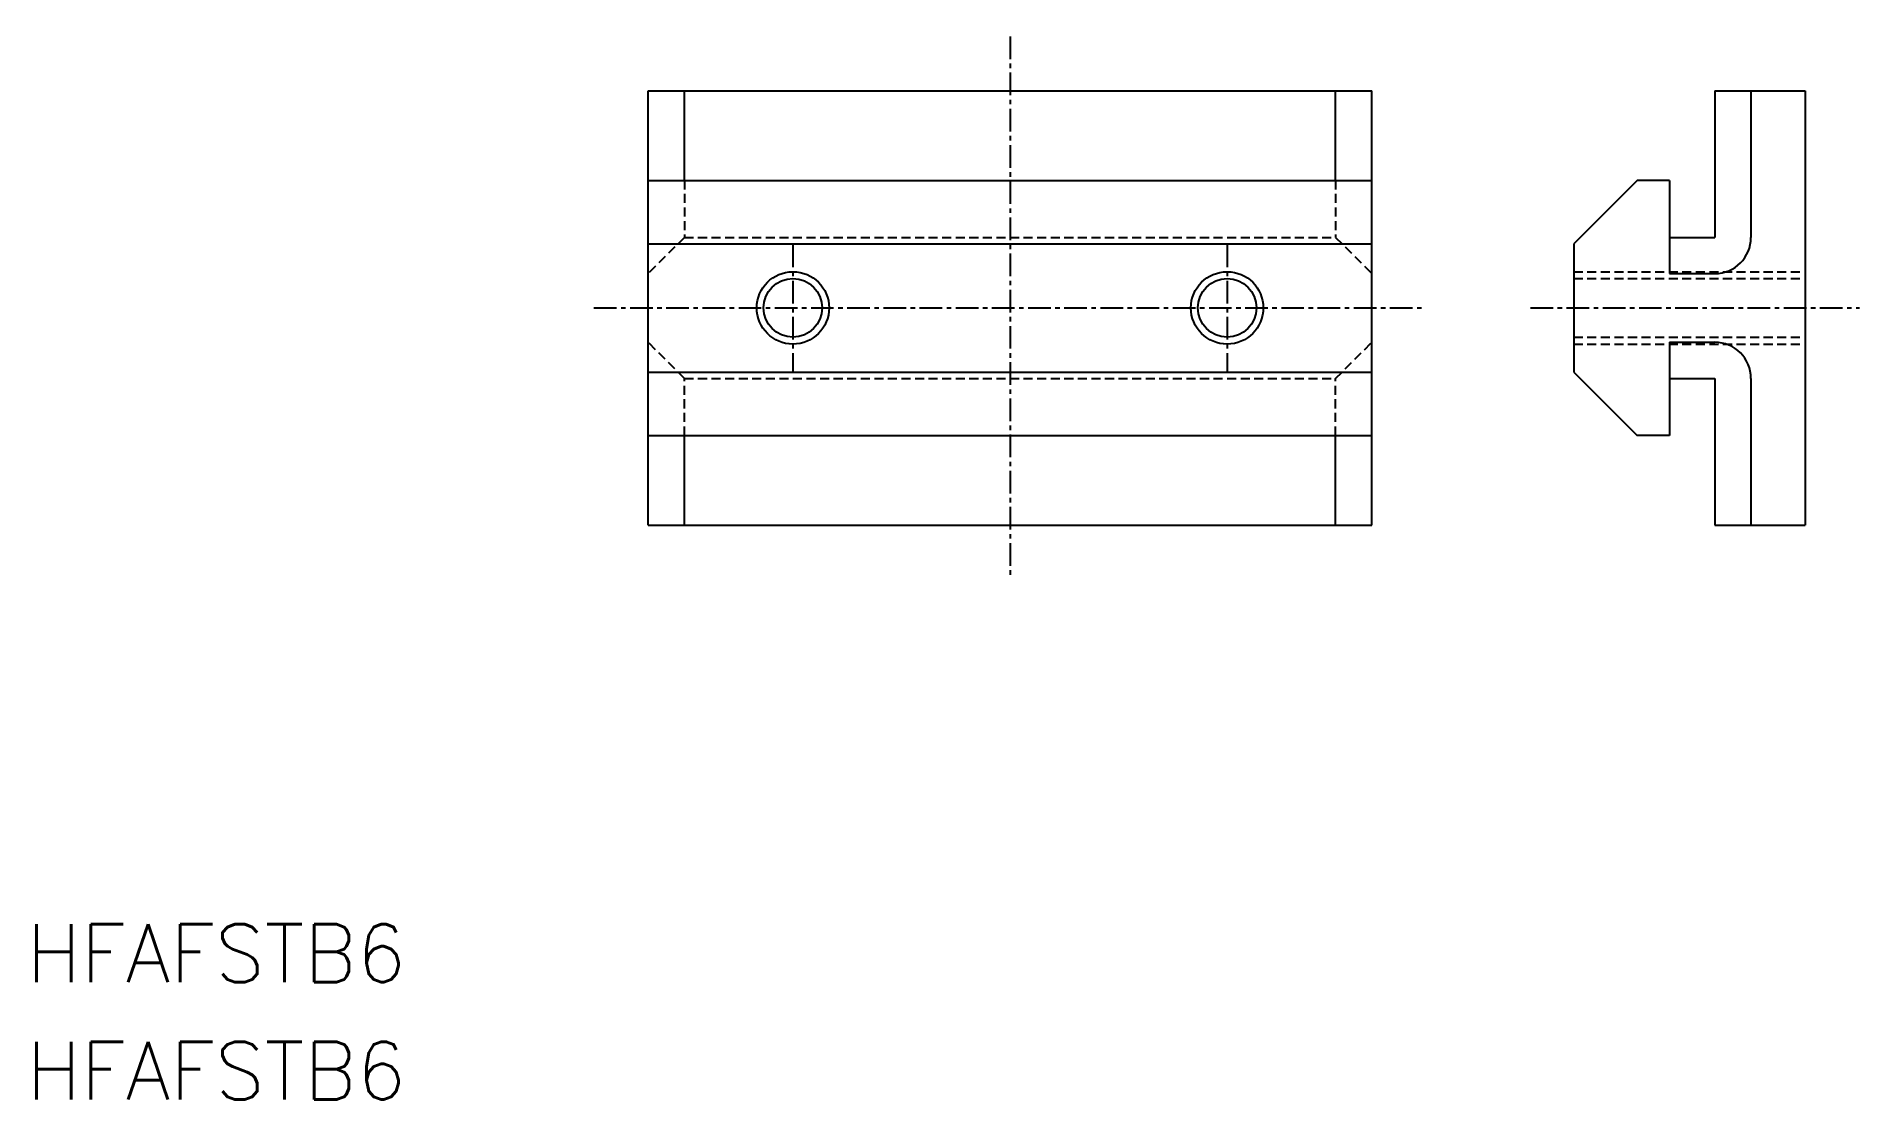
# Model space of a CAD drawing. Extents: x -54 to 47, y -44 to 15.
import ezdxf

# ---------------------------------------------------------------- set-up
doc = ezdxf.new("R2010")
doc.units = 0
doc.linetypes.add('CENTER', pattern=[2, 1.25, -0.25, 0.25, -0.25])
doc.linetypes.add('DASHED', pattern=[0.75, 0.5, -0.25])
doc.layers.get('0').update_dxf_attribs({"linetype": 'CONTINUOUS'})
doc.layers.add('CENTER', color=1, linetype='CENTER')
doc.styles.get("Standard").update_dxf_attribs({"font": 'txt.shx', "bigfont": 'bigfont.shx'})

msp = doc.modelspace()

# ---------------------------------------------------------------- linework, layer by layer
at = {"color": 7, "linetype": 'CONTINUOUS'}
for p, q in [((-20, 12), (20, 12)), ((-20, -12), (-20, 12)), ((-18, 7.05), (-18, 12)), ((18, 7.05), (18, 12)), ((20, -12), (20, 12)), ((38.96, 12), (43.96, 12)), ((38.96, 12), (38.96, 3.9)), ((40.96, 12), (40.96, 3.9)), ((43.96, 12), (43.96, -12)), ((-20, 7.05), (20, 7.05)), ((34.66, 7.05), (31.16, 3.55)), ((36.46, 7.05), (34.66, 7.05)), ((36.46, 7.05), (36.46, 1.9)), ((-20, 3.55), (20, 3.55)), ((31.16, 3.55), (31.16, -3.55)), ((36.46, 3.9), (38.96, 3.9)), ((36.46, 1.9), (38.96, 1.9)), ((36.46, -1.9), (38.96, -1.9)), ((36.46, -1.9), (36.46, -7.05)), ((-20, -3.55), (20, -3.55)), ((31.16, -3.55), (34.66, -7.05)), ((36.46, -3.9), (38.96, -3.9)), ((38.96, -3.9), (38.96, -12)), ((40.96, -3.9), (40.96, -12)), ((-20, -7.05), (20, -7.05)), ((-18, -12), (-18, -7.05)), ((18, -12), (18, -7.05)), ((36.46, -7.05), (34.66, -7.05)), ((-20, -12), (20, -12)), ((38.96, -12), (43.96, -12))]:
    msp.add_line(p, q, dxfattribs=at)
at = {"color": 3, "linetype": 'DASHED'}
for p, q in [((-18, 7.05), (-18, 3.9)), ((18, 7.05), (18, 3.9)), ((-18, 3.9), (-20, 1.9)), ((-18, 3.9), (18, 3.9)), ((18, 3.9), (20, 1.9)), ((31.16, 2), (43.96, 2)), ((31.16, 1.62), (43.96, 1.62)), ((-18, -3.9), (-20, -1.9)), ((18, -3.9), (20, -1.9)), ((31.16, -1.62), (43.96, -1.62)), ((31.16, -2), (43.96, -2)), ((-18, -3.9), (18, -3.9)), ((-18, -7.05), (-18, -3.9)), ((18, -7.05), (18, -3.9))]:
    msp.add_line(p, q, dxfattribs=at)
at = {"color": 3, "linetype": 'CONTINUOUS'}
for centre in [(-12, 0), (12, 0)]:
    msp.add_circle(centre, 2, dxfattribs=at)
at = {"color": 7, "linetype": 'CONTINUOUS'}
for centre in [(-12, 0), (12, 0)]:
    msp.add_circle(centre, 1.62, dxfattribs=at)
for centre, start, end in [((38.96, 3.9), 270, 0), ((38.96, -3.9), 0, 90)]:
    msp.add_arc(centre, 2, start, end, dxfattribs=at)
at = {"layer": 'CENTER', "color": 1, "linetype": 'CENTER'}
for p, q in [((0, 15), (0, -15)), ((-12, 3.5), (-12, -3.5)), ((12, 3.5), (12, -3.5)), ((-23, 0), (23, 0)), ((28.77, 0), (46.96, 0))]:
    msp.add_line(p, q, dxfattribs=at)

# ---------------------------------------------------------------- texts
at = {"color": 7, "linetype": 'CONTINUOUS'}
for p in [(-54.37, -37.26), (-54.37, -43.75)]:
    msp.add_text('HFAFSTB6', height=3.2, dxfattribs=at).set_placement(p)

doc.saveas('drawing.dxf')
